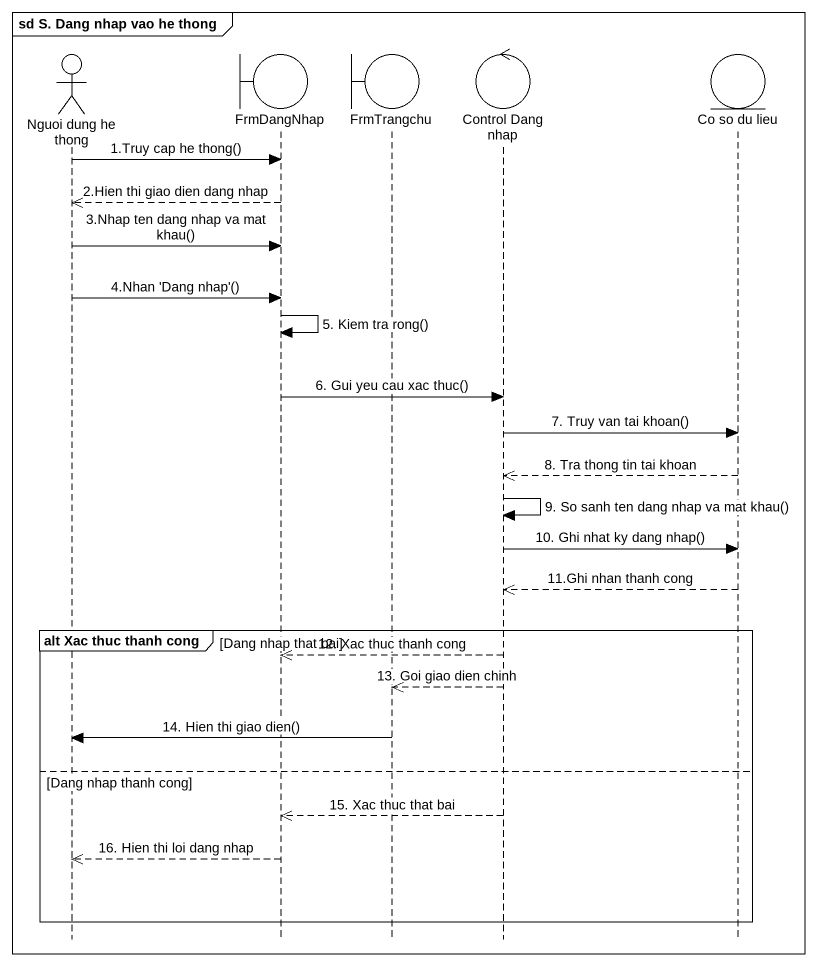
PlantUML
@startuml
mainframe sd S. Dang nhap vao he thong
hide footbox
actor "Nguoi dung he thong" as Nguoi_dung_he_thong
boundary FrmDangNhap
boundary FrmTrangchu
control "Control Dang nhap" as Control_Dang_nhap
entity "Co so du lieu" as Co_so_du_lieu

Nguoi_dung_he_thong -> FrmDangNhap : 1.Truy cap he thong()
FrmDangNhap -->> Nguoi_dung_he_thong : 2.Hien thi giao dien dang nhap
Nguoi_dung_he_thong -> FrmDangNhap : 3.Nhap ten dang nhap va mat khau()
Nguoi_dung_he_thong -> FrmDangNhap : 4.Nhan 'Dang nhap'()
FrmDangNhap -> FrmDangNhap : 5. Kiem tra rong()
FrmDangNhap -> Control_Dang_nhap : 6. Gui yeu cau xac thuc()
Control_Dang_nhap -> Co_so_du_lieu : 7. Truy van tai khoan()
Co_so_du_lieu -->> Control_Dang_nhap : 8. Tra thong tin tai khoan
Control_Dang_nhap -> Control_Dang_nhap : 9. So sanh ten dang nhap va mat khau()
Control_Dang_nhap -> Co_so_du_lieu : 10. Ghi nhat ky dang nhap()
Co_so_du_lieu -->> Control_Dang_nhap : 11.Ghi nhan thanh cong
group alt Xac thuc thanh cong [Dang nhap that bai]
  Control_Dang_nhap -->> FrmDangNhap : 12. Xac thuc thanh cong
  Control_Dang_nhap -->> FrmTrangchu : 13. Goi giao dien chinh
  FrmTrangchu -> Nguoi_dung_he_thong : 14. Hien thi giao dien()
else Dang nhap thanh cong
  Control_Dang_nhap -->> FrmDangNhap : 15. Xac thuc that bai
  FrmDangNhap -->> Nguoi_dung_he_thong : 16. Hien thi loi dang nhap
end
@enduml
